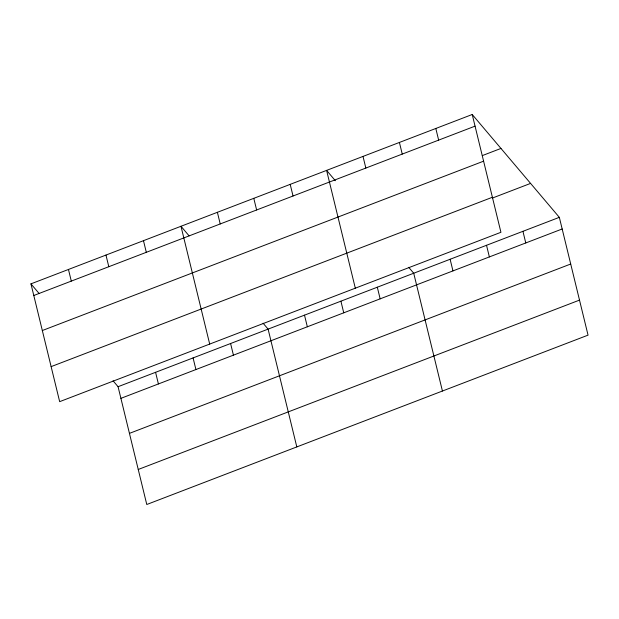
<?xml version="1.0" encoding="UTF-8"?>
<svg xmlns="http://www.w3.org/2000/svg" width="619" height="619" viewBox="0 0 619 619"><rect width="100%" height="100%" fill="white"/><g stroke="black" fill="none" stroke-linecap="round" stroke-linejoin="round"><path stroke-width="0.93" d="M472.22 114.5L500.933 232.295L59.664 401.654L30.95 283.858L472.22 114.5L559.336 217.346L588.05 335.142L146.78 504.5L118.067 386.705L113.068 380.801M33.79 295.503L475.052 126.144M482.317 155.593L500.964 148.436M42.324 330.531L483.594 161.172M51.129 366.626L492.391 197.268M492.407 198.057L530.584 183.402M118.067 386.705L559.336 217.346M120.906 398.342L562.168 228.984M129.448 433.377L570.71 264.019M138.246 469.473L579.508 300.114M335.351 180.717L326.6 170.387L355.314 288.183M408.718 267.331L413.716 273.234L442.43 391.03M189.105 235.87L180.98 226.275L209.694 344.071M263.098 323.219L268.097 329.122L296.811 446.918M30.95 283.858L39.074 293.445M522.931 231.313L525.771 242.958M486.526 245.286L489.366 256.931M435.815 128.473L438.647 140.111M450.121 259.26L452.961 270.905M399.41 142.44L402.242 154.085M363.005 156.414L365.844 168.059M377.311 287.208L380.151 298.845M340.907 301.174L343.746 312.819M290.195 184.361L293.035 195.999M304.502 315.148L307.341 326.793M253.79 198.328L256.63 209.973M217.385 212.302L220.225 223.946M230.593 343.514L233.425 355.159M193.082 357.914L195.921 369.551M143.476 240.667L146.308 252.312M155.578 372.305L158.41 383.95M105.965 255.067L108.805 266.712M68.461 269.458L71.293 281.103"/></g></svg>
